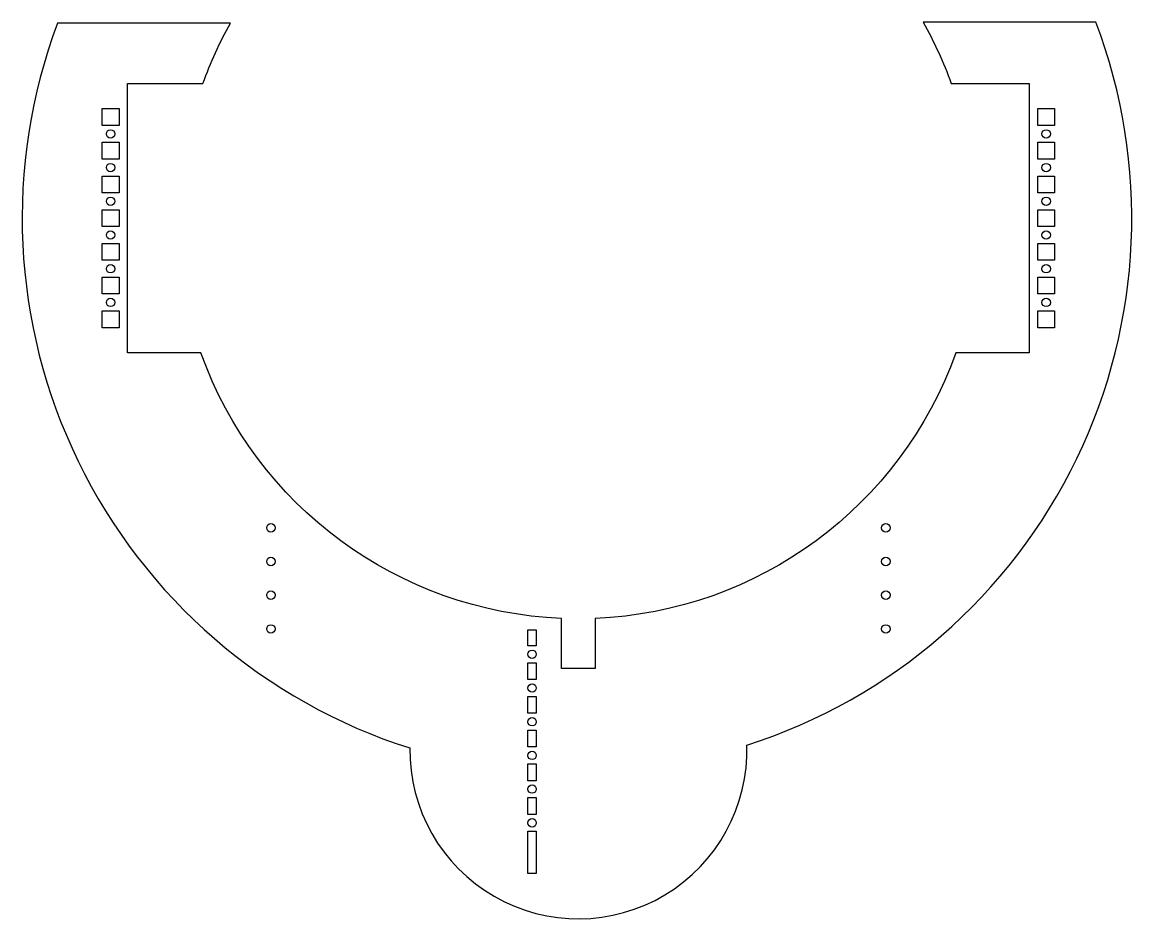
# Model space of a CAD drawing. Extents: x -1.7 to 14.8, y -8.6 to 4.7.
import ezdxf

# ---------------------------------------------------------------- set-up
doc = ezdxf.new("R2010")
doc.units = 0
doc.layers.get('0').update_dxf_attribs({"linetype": 'CONTINUOUS'})

msp = doc.modelspace()

# ---------------------------------------------------------------- linework, layer by layer
msp.add_lwpolyline([(13.25, 3.75), (13.25, -0.25), (12.16, -0.25, -0.305382), (6.813, -4.189), (6.813, -4.932), (6.313, -4.932), (6.313, -4.189, -0.305382), (0.965, -0.25), (-0.125, -0.25), (-0.125, 3.75), (0.995, 3.75, -0.041443), (1.401, 4.641), (-1.163, 4.641, 0.428986), (4.063, -6.111, 1.022653), (9.061, -6.068, 0.429752), (14.238, 4.658), (11.674, 4.658, -0.04257), (12.092, 3.75)], format="xyb", close=True)
for points in [[(-0.5, 3.125), (-0.5, 3.375), (-0.25, 3.375), (-0.25, 3.125)], [(13.625, 3.375), (13.625, 3.125), (13.375, 3.125), (13.375, 3.375)], [(-0.5, 2.625), (-0.5, 2.875), (-0.25, 2.875), (-0.25, 2.625)], [(13.625, 2.875), (13.625, 2.625), (13.375, 2.625), (13.375, 2.875)], [(-0.5, 2.125), (-0.5, 2.375), (-0.25, 2.375), (-0.25, 2.125)], [(13.625, 2.375), (13.625, 2.125), (13.375, 2.125), (13.375, 2.375)], [(-0.25, 1.875), (-0.25, 1.625), (-0.5, 1.625), (-0.5, 1.875)], [(13.375, 1.625), (13.375, 1.875), (13.625, 1.875), (13.625, 1.625)], [(-0.25, 1.375), (-0.25, 1.125), (-0.5, 1.125), (-0.5, 1.375)], [(13.375, 1.125), (13.375, 1.375), (13.625, 1.375), (13.625, 1.125)], [(-0.25, 0.875), (-0.25, 0.625), (-0.5, 0.625), (-0.5, 0.875)], [(13.375, 0.625), (13.375, 0.875), (13.625, 0.875), (13.625, 0.625)], [(-0.25, 0.375), (-0.25, 0.125), (-0.5, 0.125), (-0.5, 0.375)], [(13.375, 0.125), (13.375, 0.375), (13.625, 0.375), (13.625, 0.125)], [(5.813, -4.596), (5.813, -4.357), (5.938, -4.357), (5.938, -4.596)], [(5.938, -4.846), (5.938, -5.096), (5.813, -5.096), (5.813, -4.846)], [(5.813, -5.596), (5.813, -5.346), (5.938, -5.346), (5.938, -5.596)], [(5.938, -5.846), (5.938, -6.096), (5.813, -6.096), (5.813, -5.846)], [(5.813, -6.596), (5.813, -6.346), (5.938, -6.346), (5.938, -6.596)], [(5.938, -6.846), (5.938, -7.096), (5.813, -7.096), (5.813, -6.846)], [(5.813, -7.971), (5.813, -7.346), (5.938, -7.346), (5.938, -7.971)]]:
    msp.add_lwpolyline(points, close=True)
for centre in [(-0.375, 3), (13.5, 3), (-0.375, 2.5), (13.5, 2.5), (-0.375, 2), (13.5, 2), (-0.375, 1.5), (13.5, 1.5), (-0.375, 1), (13.5, 1), (-0.375, 0.5), (13.5, 0.5), (2.003, -2.844), (11.122, -2.844), (2.003, -3.344), (11.122, -3.344), (2.003, -3.844), (11.122, -3.844), (2.003, -4.344), (11.122, -4.344), (5.875, -4.721), (5.875, -5.221), (5.875, -5.721), (5.875, -6.221), (5.875, -6.721), (5.875, -7.221)]:
    msp.add_circle(centre, 0.0625)

doc.saveas('drawing.dxf')
